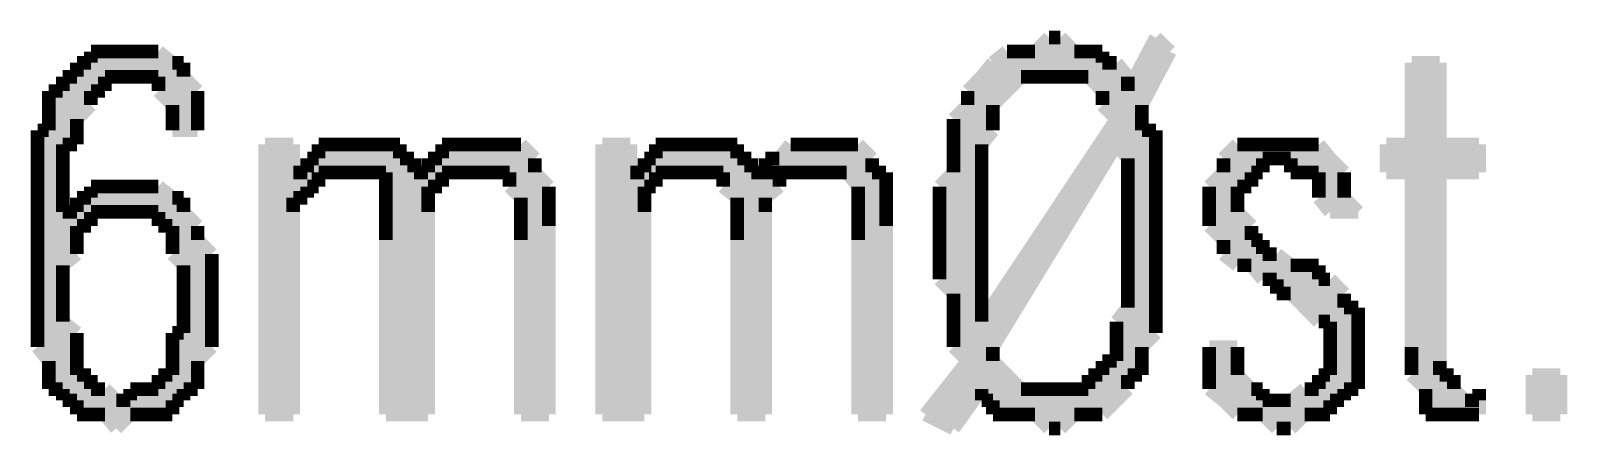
# Model space of a CAD drawing. Header units: millimetres. Extents: x 5 to 350, y 3 to 213.
# Drawn here: x 143.22 to 152.87, y 59.22 to 61.76 of the extents above; entities that cross this region are included whole.
import ezdxf

# ---------------------------------------------------------------- set-up
doc = ezdxf.new("R2010")
doc.units = ezdxf.units.MM
doc.layers.add('H', color=251, linetype='Continuous')
doc.layers.add('P', color=255, linetype='Continuous')

msp = doc.modelspace()

# ---------------------------------------------------------------- hatches: boundary and pattern name
at = {"layer": 'H', "linetype": 'Continuous'}
for points in [[(149.013, 59.267), (148.837, 59.355), (149.102, 59.69), (149.013, 59.778), (149.013, 59.866), (149.19, 59.937), (150.036, 61.207), (149.948, 61.295), (149.948, 61.383), (150.107, 61.383), (150.283, 61.718), (150.372, 61.63), (150.195, 61.295), (150.195, 61.136), (150.283, 61.136), (150.036, 61.048), (149.26, 59.778), (149.26, 59.69), (149.437, 59.514), (149.19, 59.514), (149.013, 59.267)], [(149.013, 59.866), (149.013, 60.113), (148.925, 60.202), (148.925, 60.784), (149.013, 60.872), (149.013, 61.207), (149.102, 61.295), (149.102, 61.383), (149.348, 61.63), (149.525, 61.63), (149.613, 61.718), (149.684, 61.718), (149.772, 61.63), (149.948, 61.63), (149.948, 61.56), (150.036, 61.56), (149.613, 61.472), (149.437, 61.472), (149.26, 61.295), (149.26, 61.136), (149.19, 61.048), (149.19, 59.937), (149.013, 59.866)], [(144.11, 61.136), (144.11, 61.295), (144.022, 61.383), (144.022, 61.472), (143.51, 61.472), (143.51, 61.56), (143.598, 61.56), (143.598, 61.63), (144.022, 61.63), (144.11, 61.56), (144.18, 61.56), (144.18, 61.472), (144.268, 61.383), (144.268, 61.136), (144.11, 61.136)], [(149.948, 61.383), (149.86, 61.472), (149.613, 61.472), (150.036, 61.56), (150.107, 61.472), (150.107, 61.383), (149.948, 61.383)], [(151.977, 59.443), (151.977, 59.514), (151.888, 59.602), (151.888, 60.872), (151.73, 60.872), (151.73, 61.048), (151.888, 61.048), (151.888, 61.56), (152.065, 61.56), (152.065, 61.048), (152.312, 61.048), (152.312, 60.872), (152.065, 60.872), (152.065, 59.602), (152.153, 59.602), (152.153, 59.514), (152.224, 59.443), (151.977, 59.443)], [(143.757, 59.267), (143.686, 59.355), (143.51, 59.355), (143.51, 59.443), (143.422, 59.443), (143.422, 59.514), (143.334, 59.514), (143.334, 59.69), (143.263, 59.778), (143.263, 61.136), (143.334, 61.136), (143.334, 61.383), (143.422, 61.383), (143.422, 61.472), (143.686, 61.472), (143.686, 61.383), (143.598, 61.383), (143.598, 61.295), (143.51, 61.207), (143.51, 61.048), (143.422, 61.048), (143.422, 60.625), (143.598, 60.537), (143.51, 60.537), (143.51, 60.36), (143.422, 60.29), (143.422, 59.937), (143.51, 59.866), (143.51, 59.602), (143.598, 59.602), (143.598, 59.514), (143.686, 59.514), (143.757, 59.443), (144.11, 59.443), (144.11, 59.355), (143.845, 59.355), (143.757, 59.267)], [(149.613, 59.267), (149.525, 59.355), (149.26, 59.355), (149.26, 59.443), (149.19, 59.443), (149.613, 59.514), (149.86, 59.514), (149.86, 59.602), (149.948, 59.602), (149.948, 59.69), (150.036, 59.69), (150.036, 59.937), (150.107, 60.025), (150.107, 60.96), (150.036, 61.048), (150.283, 61.136), (150.283, 59.866), (150.195, 59.778), (150.195, 59.602), (150.107, 59.602), (150.107, 59.514), (149.948, 59.355), (149.772, 59.355), (149.684, 59.267), (149.613, 59.267)], [(144.692, 59.355), (144.692, 61.048), (144.868, 61.048), (144.868, 60.872), (145.027, 60.872), (145.027, 60.784), (144.956, 60.784), (144.956, 60.713), (144.868, 60.713), (144.868, 59.355), (144.692, 59.355)], [(144.956, 60.872), (144.956, 60.96), (145.027, 60.96), (145.027, 61.048), (145.538, 61.048), (145.538, 60.96), (145.627, 60.96), (145.203, 60.872), (144.956, 60.872)], [(145.45, 59.355), (145.45, 60.872), (145.203, 60.872), (145.627, 60.96), (145.627, 60.872), (145.803, 60.872), (145.803, 60.784), (145.715, 60.784), (145.715, 59.355), (145.45, 59.355)], [(146.297, 59.355), (146.297, 60.713), (146.226, 60.784), (146.226, 60.872), (146.05, 60.872), (145.715, 60.96), (145.803, 60.96), (145.803, 61.048), (146.297, 61.048), (146.385, 60.96), (146.385, 60.872), (146.473, 60.784), (146.473, 59.355), (146.297, 59.355)], [(145.715, 60.872), (145.715, 60.96), (146.05, 60.872), (145.715, 60.872)], [(146.808, 59.355), (146.808, 61.048), (146.985, 61.048), (146.985, 60.872), (147.144, 60.872), (147.144, 60.784), (147.073, 60.784), (147.073, 59.355), (146.808, 59.355)], [(147.073, 60.872), (147.073, 60.96), (147.144, 60.96), (147.144, 61.048), (147.655, 61.048), (147.655, 60.96), (147.743, 60.96), (147.408, 60.872), (147.073, 60.872)], [(147.655, 59.355), (147.655, 60.713), (147.567, 60.784), (147.567, 60.872), (147.408, 60.872), (147.743, 60.96), (147.743, 60.872), (147.92, 60.872), (147.92, 60.784), (147.832, 60.713), (147.832, 59.355), (147.655, 59.355)], [(148.414, 59.355), (148.414, 60.784), (148.343, 60.872), (148.167, 60.872), (147.832, 60.96), (147.92, 60.96), (147.99, 61.048), (148.414, 61.048), (148.502, 60.96), (148.502, 60.872), (148.59, 60.872), (148.59, 59.355), (148.414, 59.355)], [(147.832, 60.872), (147.832, 60.96), (148.167, 60.872), (147.832, 60.872)], [(151.13, 59.443), (151.218, 59.514), (151.306, 59.514), (151.306, 59.602), (151.377, 59.602), (151.377, 59.937), (151.306, 59.937), (151.13, 60.113), (151.042, 60.113), (151.042, 60.202), (150.954, 60.202), (150.883, 60.29), (150.795, 60.29), (150.707, 60.36), (150.707, 60.448), (150.618, 60.537), (150.618, 60.784), (150.707, 60.872), (150.707, 60.96), (150.954, 60.96), (150.954, 60.872), (150.883, 60.872), (150.883, 60.784), (150.795, 60.784), (150.795, 60.625), (150.883, 60.537), (150.883, 60.448), (150.954, 60.448), (150.954, 60.36), (151.042, 60.36), (151.13, 60.29), (151.306, 60.29), (151.306, 60.202), (151.377, 60.202), (151.465, 60.113), (151.465, 60.025), (151.553, 60.025), (151.553, 59.514), (151.465, 59.514), (151.465, 59.443), (151.13, 59.443)], [(151.377, 60.625), (151.306, 60.713), (151.306, 60.872), (151.13, 60.872), (151.13, 60.96), (150.707, 60.96), (150.795, 61.048), (151.306, 61.048), (151.465, 60.872), (151.465, 60.713), (151.553, 60.625), (151.377, 60.625)], [(143.845, 59.443), (143.845, 59.514), (144.022, 59.514), (144.022, 59.602), (144.11, 59.602), (144.11, 59.866), (144.18, 59.866), (144.18, 60.29), (144.11, 60.36), (144.11, 60.537), (144.022, 60.537), (144.022, 60.625), (143.757, 60.625), (143.51, 60.713), (143.598, 60.713), (143.598, 60.784), (144.022, 60.784), (144.11, 60.713), (144.18, 60.713), (144.18, 60.625), (144.268, 60.537), (144.268, 60.448), (144.357, 60.36), (144.357, 59.778), (144.268, 59.69), (144.268, 59.514), (144.18, 59.514), (144.18, 59.443), (143.845, 59.443)], [(143.598, 60.537), (143.422, 60.625), (143.51, 60.625), (143.51, 60.713), (143.757, 60.625), (143.598, 60.625), (143.598, 60.537)], [(151.042, 59.267), (150.954, 59.355), (150.795, 59.355), (150.618, 59.514), (150.618, 59.778), (150.795, 59.778), (150.795, 59.602), (150.883, 59.514), (150.954, 59.514), (150.954, 59.443), (151.377, 59.443), (151.377, 59.355), (151.218, 59.355), (151.13, 59.267), (151.042, 59.267)], [(149.19, 59.443), (149.19, 59.514), (149.613, 59.514), (149.19, 59.443)], [(152.647, 59.355), (152.647, 59.602), (152.823, 59.602), (152.823, 59.355), (152.647, 59.355)], [(151.977, 59.355), (151.977, 59.443), (152.312, 59.443), (152.312, 59.355), (151.977, 59.355)]]:
    msp.add_hatch(color=256, dxfattribs=at).paths.add_polyline_path(points)

# ---------------------------------------------------------------- linework, layer by layer
at = {"layer": 'P', "const_width": 0.085}
for points in [[(149.613, 61.718), (149.525, 61.63)], [(149.684, 61.718), (149.613, 61.718)], [(149.772, 61.63), (149.684, 61.718)], [(150.283, 61.718), (150.107, 61.383)], [(150.372, 61.63), (150.283, 61.718)], [(143.686, 61.63), (143.598, 61.63)], [(143.598, 61.63), (143.598, 61.56)], [(143.757, 61.63), (143.686, 61.63)], [(143.845, 61.63), (143.757, 61.63)], [(143.933, 61.63), (143.845, 61.63)], [(144.022, 61.63), (143.933, 61.63)], [(143.933, 61.63), (143.933, 61.63)], [(144.11, 61.56), (144.022, 61.63)], [(149.348, 61.63), (149.26, 61.56)], [(149.437, 61.63), (149.348, 61.63)], [(149.525, 61.63), (149.437, 61.63)], [(149.86, 61.63), (149.772, 61.63)], [(149.948, 61.63), (149.86, 61.63)], [(149.948, 61.56), (149.948, 61.63)], [(150.195, 61.295), (150.372, 61.63)], [(143.598, 61.56), (143.51, 61.56)], [(143.51, 61.56), (143.51, 61.472)], [(144.18, 61.56), (144.11, 61.56)], [(144.18, 61.472), (144.18, 61.56)], [(149.26, 61.56), (149.19, 61.472)], [(150.036, 61.56), (149.613, 61.472)], [(149.613, 61.472), (150.036, 61.56)], [(150.036, 61.56), (149.948, 61.56)], [(150.107, 61.472), (150.036, 61.56)], [(152.065, 61.56), (151.888, 61.56)], [(151.888, 61.56), (151.888, 61.048)], [(152.065, 61.048), (152.065, 61.56)], [(143.51, 61.472), (143.422, 61.472)], [(143.422, 61.472), (143.422, 61.383)], [(143.845, 61.472), (143.51, 61.472)], [(143.51, 61.472), (143.845, 61.472)], [(143.686, 61.383), (143.686, 61.472)], [(143.686, 61.472), (143.757, 61.472)], [(143.757, 61.472), (143.845, 61.472)], [(143.845, 61.472), (143.933, 61.472)], [(143.933, 61.472), (144.022, 61.472)], [(144.022, 61.472), (144.022, 61.383)], [(144.268, 61.383), (144.18, 61.472)], [(149.19, 61.472), (149.102, 61.383)], [(149.348, 61.383), (149.437, 61.472)], [(149.437, 61.472), (149.525, 61.472)], [(149.525, 61.472), (149.613, 61.472)], [(149.613, 61.472), (149.684, 61.472)], [(149.684, 61.472), (149.772, 61.472)], [(149.772, 61.472), (149.86, 61.472)], [(149.86, 61.472), (149.948, 61.383)], [(150.107, 61.383), (150.107, 61.472)], [(143.422, 61.383), (143.334, 61.383)], [(143.334, 61.383), (143.334, 61.295)], [(143.598, 61.295), (143.598, 61.383)], [(143.598, 61.383), (143.686, 61.383)], [(144.022, 61.383), (144.11, 61.295)], [(144.268, 61.295), (144.268, 61.383)], [(149.102, 61.383), (149.102, 61.295)], [(149.26, 61.295), (149.348, 61.383)], [(149.948, 61.383), (150.107, 61.383)], [(150.107, 61.383), (149.948, 61.383)], [(149.948, 61.383), (149.948, 61.295)], [(143.334, 61.295), (143.334, 61.207)], [(143.334, 61.207), (143.334, 61.136)], [(143.51, 61.207), (143.598, 61.295)], [(143.51, 61.136), (143.51, 61.207)], [(144.11, 61.295), (144.11, 61.207)], [(144.11, 61.207), (144.11, 61.136)], [(144.268, 61.207), (144.268, 61.295)], [(144.268, 61.136), (144.268, 61.207)], [(149.102, 61.295), (149.013, 61.207)], [(149.013, 61.207), (149.013, 61.136)], [(150.036, 61.207), (149.19, 59.937)], [(149.26, 61.207), (149.26, 61.295)], [(149.26, 61.136), (149.26, 61.207)], [(149.948, 61.295), (150.036, 61.207)], [(150.195, 61.207), (150.195, 61.295)], [(150.195, 61.136), (150.195, 61.207)], [(143.334, 61.136), (143.263, 61.136)], [(143.263, 61.136), (143.263, 61.048)], [(143.51, 61.048), (143.51, 61.136)], [(144.11, 61.136), (144.268, 61.136)], [(149.013, 61.136), (149.013, 61.048)], [(149.19, 61.048), (149.26, 61.136)], [(150.283, 61.136), (150.036, 61.048)], [(150.036, 61.048), (150.283, 61.136)], [(150.283, 61.136), (150.195, 61.136)], [(150.283, 61.048), (150.283, 61.136)], [(143.263, 61.048), (143.263, 60.96)], [(143.422, 60.96), (143.422, 61.048)], [(143.422, 61.048), (143.51, 61.048)], [(144.868, 61.048), (144.692, 61.048)], [(144.692, 61.048), (144.692, 59.355)], [(144.868, 60.872), (144.868, 61.048)], [(145.115, 61.048), (145.027, 61.048)], [(145.027, 61.048), (145.027, 60.96)], [(145.203, 61.048), (145.115, 61.048)], [(145.292, 61.048), (145.203, 61.048)], [(145.38, 61.048), (145.292, 61.048)], [(145.45, 61.048), (145.38, 61.048)], [(145.38, 61.048), (145.38, 61.048)], [(145.538, 61.048), (145.45, 61.048)], [(145.538, 60.96), (145.538, 61.048)], [(145.874, 61.048), (145.803, 61.048)], [(145.803, 61.048), (145.803, 60.96)], [(145.962, 61.048), (145.874, 61.048)], [(146.05, 61.048), (145.962, 61.048)], [(146.138, 61.048), (146.05, 61.048)], [(146.226, 61.048), (146.138, 61.048)], [(146.297, 61.048), (146.226, 61.048)], [(146.385, 60.96), (146.297, 61.048)], [(146.985, 61.048), (146.808, 61.048)], [(146.808, 61.048), (146.808, 59.355)], [(146.985, 60.872), (146.985, 61.048)], [(147.232, 61.048), (147.144, 61.048)], [(147.144, 61.048), (147.144, 60.96)], [(147.32, 61.048), (147.232, 61.048)], [(147.408, 61.048), (147.32, 61.048)], [(147.496, 61.048), (147.408, 61.048)], [(147.567, 61.048), (147.496, 61.048)], [(147.655, 61.048), (147.567, 61.048)], [(147.655, 60.96), (147.655, 61.048)], [(147.99, 61.048), (147.92, 60.96)], [(148.078, 61.048), (147.99, 61.048)], [(148.167, 61.048), (148.078, 61.048)], [(148.255, 61.048), (148.167, 61.048)], [(148.343, 61.048), (148.255, 61.048)], [(148.255, 61.048), (148.255, 61.048)], [(148.414, 61.048), (148.343, 61.048)], [(148.502, 60.96), (148.414, 61.048)], [(149.013, 61.048), (149.013, 60.96)], [(149.19, 60.96), (149.19, 61.048)], [(149.26, 59.778), (150.036, 61.048)], [(150.036, 61.048), (150.107, 60.96)], [(150.283, 60.96), (150.283, 61.048)], [(150.795, 61.048), (150.707, 60.96)], [(150.883, 61.048), (150.795, 61.048)], [(150.954, 61.048), (150.883, 61.048)], [(151.042, 61.048), (150.954, 61.048)], [(151.13, 61.048), (151.042, 61.048)], [(151.218, 61.048), (151.13, 61.048)], [(151.306, 61.048), (151.218, 61.048)], [(151.377, 60.96), (151.306, 61.048)], [(151.888, 61.048), (151.73, 61.048)], [(151.73, 61.048), (151.73, 60.872)], [(152.312, 61.048), (152.065, 61.048)], [(152.312, 60.872), (152.312, 61.048)], [(143.263, 60.96), (143.263, 60.872)], [(143.422, 60.872), (143.422, 60.96)], [(145.027, 60.96), (144.956, 60.96)], [(144.956, 60.96), (144.956, 60.872)], [(145.627, 60.96), (145.203, 60.872)], [(145.203, 60.872), (145.627, 60.96)], [(145.627, 60.96), (145.538, 60.96)], [(145.627, 60.872), (145.627, 60.96)], [(145.715, 60.96), (145.715, 60.872)], [(146.05, 60.872), (145.715, 60.96)], [(145.803, 60.96), (145.715, 60.96)], [(145.715, 60.96), (146.05, 60.872)], [(146.385, 60.872), (146.385, 60.96)], [(147.144, 60.96), (147.073, 60.96)], [(147.073, 60.96), (147.073, 60.872)], [(147.743, 60.96), (147.408, 60.872)], [(147.408, 60.872), (147.743, 60.96)], [(147.743, 60.96), (147.655, 60.96)], [(147.743, 60.872), (147.743, 60.96)], [(147.832, 60.96), (147.832, 60.872)], [(148.167, 60.872), (147.832, 60.96)], [(147.92, 60.96), (147.832, 60.96)], [(147.832, 60.96), (148.167, 60.872)], [(148.502, 60.872), (148.502, 60.96)], [(149.013, 60.96), (149.013, 60.872)], [(149.19, 60.872), (149.19, 60.96)], [(150.107, 60.96), (150.107, 60.872)], [(150.283, 60.872), (150.283, 60.96)], [(150.707, 60.96), (150.707, 60.872)], [(151.042, 60.96), (150.707, 60.96)], [(150.707, 60.96), (151.042, 60.96)], [(150.954, 60.872), (150.954, 60.96)], [(150.954, 60.96), (151.042, 60.96)], [(151.042, 60.96), (151.13, 60.96)], [(151.13, 60.96), (151.13, 60.872)], [(151.465, 60.872), (151.377, 60.96)], [(143.263, 60.872), (143.263, 60.784)], [(143.422, 60.784), (143.422, 60.872)], [(145.027, 60.872), (144.868, 60.872)], [(144.956, 60.872), (144.868, 60.872)], [(144.868, 60.872), (145.027, 60.872)], [(145.027, 60.784), (145.027, 60.872)], [(145.027, 60.872), (145.115, 60.872)], [(145.115, 60.872), (145.203, 60.872)], [(145.203, 60.872), (145.292, 60.872)], [(145.292, 60.872), (145.38, 60.872)], [(145.38, 60.872), (145.45, 60.872)], [(145.45, 60.872), (145.45, 60.784)], [(145.803, 60.872), (145.627, 60.872)], [(145.627, 60.872), (145.627, 60.872)], [(145.715, 60.872), (145.627, 60.872)], [(145.627, 60.872), (145.803, 60.872)], [(145.803, 60.784), (145.803, 60.872)], [(145.803, 60.872), (145.874, 60.872)], [(145.874, 60.872), (145.962, 60.872)], [(145.962, 60.872), (146.05, 60.872)], [(146.05, 60.872), (146.138, 60.872)], [(146.138, 60.872), (146.226, 60.872)], [(146.226, 60.872), (146.226, 60.784)], [(146.473, 60.784), (146.385, 60.872)], [(147.144, 60.872), (146.985, 60.872)], [(147.073, 60.872), (146.985, 60.872)], [(146.985, 60.872), (147.144, 60.872)], [(147.144, 60.784), (147.144, 60.872)], [(147.144, 60.872), (147.232, 60.872)], [(147.232, 60.872), (147.32, 60.872)], [(147.32, 60.872), (147.408, 60.872)], [(147.408, 60.872), (147.496, 60.872)], [(147.496, 60.872), (147.567, 60.872)], [(147.567, 60.872), (147.567, 60.784)], [(147.832, 60.872), (147.743, 60.872)], [(147.92, 60.872), (147.832, 60.872)], [(147.832, 60.872), (147.92, 60.872)], [(147.92, 60.784), (147.92, 60.872)], [(147.92, 60.872), (147.99, 60.872)], [(147.99, 60.872), (148.078, 60.872)], [(148.078, 60.872), (148.167, 60.872)], [(148.167, 60.872), (148.255, 60.872)], [(148.255, 60.872), (148.343, 60.872)], [(148.343, 60.872), (148.414, 60.784)], [(148.59, 60.872), (148.502, 60.872)], [(148.59, 60.784), (148.59, 60.872)], [(149.013, 60.872), (148.925, 60.784)], [(149.19, 60.784), (149.19, 60.872)], [(150.107, 60.872), (150.107, 60.784)], [(150.283, 60.784), (150.283, 60.872)], [(150.707, 60.872), (150.618, 60.784)], [(150.883, 60.784), (150.883, 60.872)], [(150.883, 60.872), (150.954, 60.872)], [(151.13, 60.872), (151.218, 60.872)], [(151.218, 60.872), (151.306, 60.872)], [(151.306, 60.872), (151.306, 60.784)], [(151.465, 60.784), (151.465, 60.872)], [(151.73, 60.872), (151.888, 60.872)], [(151.888, 60.872), (151.888, 59.778)], [(152.065, 59.69), (152.065, 60.872)], [(152.065, 60.872), (152.312, 60.872)], [(143.263, 60.784), (143.263, 60.713)], [(143.422, 60.713), (143.422, 60.784)], [(143.686, 60.784), (143.598, 60.784)], [(143.598, 60.784), (143.598, 60.713)], [(143.757, 60.784), (143.686, 60.784)], [(143.845, 60.784), (143.757, 60.784)], [(143.933, 60.784), (143.845, 60.784)], [(143.845, 60.784), (143.845, 60.784)], [(144.022, 60.784), (143.933, 60.784)], [(144.11, 60.713), (144.022, 60.784)], [(144.956, 60.713), (144.956, 60.784)], [(144.956, 60.784), (145.027, 60.784)], [(145.45, 60.784), (145.45, 60.713)], [(145.715, 60.713), (145.715, 60.784)], [(145.715, 60.784), (145.803, 60.784)], [(146.226, 60.784), (146.297, 60.713)], [(146.473, 60.713), (146.473, 60.784)], [(147.073, 60.713), (147.073, 60.784)], [(147.073, 60.784), (147.144, 60.784)], [(147.567, 60.784), (147.655, 60.713)], [(147.832, 60.713), (147.92, 60.784)], [(148.414, 60.784), (148.414, 60.713)], [(148.59, 60.713), (148.59, 60.784)], [(148.925, 60.784), (148.925, 60.713)], [(149.19, 60.713), (149.19, 60.784)], [(150.107, 60.784), (150.107, 60.713)], [(150.283, 60.713), (150.283, 60.784)], [(150.618, 60.784), (150.618, 60.713)], [(150.795, 60.713), (150.795, 60.784)], [(150.795, 60.784), (150.883, 60.784)], [(151.306, 60.784), (151.306, 60.713)], [(151.465, 60.713), (151.465, 60.784)], [(143.263, 60.713), (143.263, 60.625)], [(143.263, 60.625), (143.263, 60.537)], [(143.422, 60.625), (143.422, 60.713)], [(143.51, 60.625), (143.422, 60.625)], [(143.422, 60.625), (143.598, 60.537)], [(143.598, 60.537), (143.422, 60.625)], [(143.51, 60.713), (143.51, 60.625)], [(143.757, 60.625), (143.51, 60.713)], [(143.598, 60.713), (143.51, 60.713)], [(143.51, 60.713), (143.757, 60.625)], [(143.598, 60.537), (143.598, 60.625)], [(143.598, 60.625), (143.686, 60.625)], [(143.686, 60.625), (143.757, 60.625)], [(143.757, 60.625), (143.757, 60.625)], [(143.757, 60.625), (143.845, 60.625)], [(143.845, 60.625), (143.933, 60.625)], [(143.933, 60.625), (144.022, 60.625)], [(144.022, 60.625), (144.022, 60.537)], [(144.18, 60.713), (144.11, 60.713)], [(144.18, 60.625), (144.18, 60.713)], [(144.268, 60.537), (144.18, 60.625)], [(144.868, 60.625), (144.868, 60.713)], [(144.868, 60.713), (144.956, 60.713)], [(144.868, 59.355), (144.868, 60.625)], [(145.45, 60.713), (145.45, 60.625)], [(145.45, 60.625), (145.45, 60.537)], [(145.715, 60.625), (145.715, 60.713)], [(145.715, 59.355), (145.715, 60.625)], [(146.297, 60.713), (146.297, 60.625)], [(146.297, 60.625), (146.297, 60.537)], [(146.473, 60.625), (146.473, 60.713)], [(146.473, 60.537), (146.473, 60.625)], [(147.073, 60.625), (147.073, 60.713)], [(147.073, 59.355), (147.073, 60.625)], [(147.655, 60.713), (147.655, 60.625)], [(147.655, 60.625), (147.655, 60.537)], [(147.832, 60.625), (147.832, 60.713)], [(147.832, 59.355), (147.832, 60.625)], [(148.414, 60.713), (148.414, 60.625)], [(148.414, 60.625), (148.414, 60.537)], [(148.59, 60.625), (148.59, 60.713)], [(148.59, 60.537), (148.59, 60.625)], [(148.925, 60.713), (148.925, 60.625)], [(148.925, 60.625), (148.925, 60.537)], [(149.19, 60.625), (149.19, 60.713)], [(149.19, 60.537), (149.19, 60.625)], [(150.107, 60.713), (150.107, 60.625)], [(150.107, 60.625), (150.107, 60.537)], [(150.283, 60.625), (150.283, 60.713)], [(150.283, 60.537), (150.283, 60.625)], [(150.618, 60.713), (150.618, 60.625)], [(150.618, 60.625), (150.618, 60.537)], [(150.795, 60.625), (150.795, 60.713)], [(150.883, 60.537), (150.795, 60.625)], [(151.306, 60.713), (151.377, 60.625)], [(151.377, 60.625), (151.553, 60.625)], [(151.553, 60.625), (151.465, 60.713)], [(143.263, 60.537), (143.263, 60.448)], [(143.51, 60.448), (143.51, 60.537)], [(143.51, 60.537), (143.598, 60.537)], [(144.022, 60.537), (144.11, 60.537)], [(144.11, 60.537), (144.11, 60.448)], [(144.268, 60.448), (144.268, 60.537)], [(145.45, 60.537), (145.45, 60.448)], [(146.297, 60.537), (146.297, 60.448)], [(146.473, 59.355), (146.473, 60.537)], [(147.655, 60.537), (147.655, 60.448)], [(148.414, 60.537), (148.414, 60.448)], [(148.59, 59.355), (148.59, 60.537)], [(148.925, 60.537), (148.925, 60.448)], [(149.19, 60.448), (149.19, 60.537)], [(150.107, 60.537), (150.107, 60.448)], [(150.283, 60.448), (150.283, 60.537)], [(150.618, 60.537), (150.707, 60.448)], [(150.883, 60.448), (150.883, 60.537)], [(143.263, 60.448), (143.263, 60.36)], [(143.51, 60.36), (143.51, 60.448)], [(144.11, 60.448), (144.11, 60.36)], [(144.357, 60.36), (144.268, 60.448)], [(145.45, 60.448), (145.45, 59.355)], [(146.297, 60.448), (146.297, 59.355)], [(147.655, 60.448), (147.655, 59.355)], [(148.414, 60.448), (148.414, 59.355)], [(148.925, 60.448), (148.925, 60.36)], [(149.19, 60.36), (149.19, 60.448)], [(150.107, 60.448), (150.107, 60.36)], [(150.283, 60.36), (150.283, 60.448)], [(150.707, 60.448), (150.707, 60.36)], [(150.954, 60.448), (150.883, 60.448)], [(150.954, 60.36), (150.954, 60.448)], [(143.263, 60.36), (143.263, 60.29)], [(143.422, 60.29), (143.51, 60.36)], [(144.11, 60.36), (144.18, 60.29)], [(144.357, 60.29), (144.357, 60.36)], [(148.925, 60.36), (148.925, 60.29)], [(149.19, 60.29), (149.19, 60.36)], [(150.107, 60.36), (150.107, 60.29)], [(150.283, 60.29), (150.283, 60.36)], [(150.707, 60.36), (150.795, 60.29)], [(151.042, 60.36), (150.954, 60.36)], [(151.13, 60.29), (151.042, 60.36)], [(143.263, 60.29), (143.263, 60.202)], [(143.422, 60.202), (143.422, 60.29)], [(144.18, 60.29), (144.18, 60.202)], [(144.357, 60.202), (144.357, 60.29)], [(148.925, 60.29), (148.925, 60.202)], [(149.19, 60.202), (149.19, 60.29)], [(150.107, 60.29), (150.107, 60.202)], [(150.283, 60.202), (150.283, 60.29)], [(150.795, 60.29), (150.883, 60.29)], [(150.883, 60.29), (150.954, 60.202)], [(151.218, 60.29), (151.13, 60.29)], [(151.306, 60.29), (151.218, 60.29)], [(151.306, 60.202), (151.306, 60.29)], [(143.263, 60.202), (143.263, 60.113)], [(143.422, 60.113), (143.422, 60.202)], [(144.18, 60.202), (144.18, 60.113)], [(144.357, 60.113), (144.357, 60.202)], [(148.925, 60.202), (149.013, 60.113)], [(149.19, 60.113), (149.19, 60.202)], [(150.107, 60.202), (150.107, 60.113)], [(150.283, 60.113), (150.283, 60.202)], [(150.954, 60.202), (151.042, 60.202)], [(151.042, 60.202), (151.042, 60.113)], [(151.377, 60.202), (151.306, 60.202)], [(151.465, 60.113), (151.377, 60.202)], [(143.263, 60.113), (143.263, 60.025)], [(143.422, 60.025), (143.422, 60.113)], [(144.18, 60.113), (144.18, 60.025)], [(144.357, 60.025), (144.357, 60.113)], [(149.013, 60.113), (149.013, 60.025)], [(149.19, 60.025), (149.19, 60.113)], [(150.107, 60.113), (150.107, 60.025)], [(150.283, 60.025), (150.283, 60.113)], [(151.042, 60.113), (151.13, 60.113)], [(151.13, 60.113), (151.218, 60.025)], [(151.465, 60.025), (151.465, 60.113)], [(143.263, 60.025), (143.263, 59.937)], [(143.422, 59.937), (143.422, 60.025)], [(144.18, 60.025), (144.18, 59.937)], [(144.357, 59.937), (144.357, 60.025)], [(149.013, 60.025), (149.013, 59.937)], [(149.19, 59.937), (149.19, 60.025)], [(150.107, 60.025), (150.036, 59.937)], [(150.283, 59.937), (150.283, 60.025)], [(151.218, 60.025), (151.306, 59.937)], [(151.553, 60.025), (151.465, 60.025)], [(151.553, 59.937), (151.553, 60.025)], [(143.263, 59.937), (143.263, 59.866)], [(143.263, 59.866), (143.263, 59.778)], [(143.51, 59.866), (143.422, 59.937)], [(143.51, 59.778), (143.51, 59.866)], [(144.18, 59.866), (144.11, 59.866)], [(144.11, 59.866), (144.11, 59.778)], [(144.18, 59.937), (144.18, 59.866)], [(144.357, 59.866), (144.357, 59.937)], [(144.357, 59.778), (144.357, 59.866)], [(149.19, 59.937), (149.013, 59.866)], [(149.013, 59.937), (149.013, 59.866)], [(149.013, 59.866), (149.19, 59.937)], [(149.013, 59.866), (149.013, 59.778)], [(150.036, 59.937), (150.036, 59.866)], [(150.036, 59.866), (150.036, 59.778)], [(150.195, 59.778), (150.283, 59.866)], [(150.283, 59.866), (150.283, 59.937)], [(151.306, 59.937), (151.377, 59.937)], [(151.377, 59.937), (151.377, 59.866)], [(151.377, 59.866), (151.377, 59.778)], [(151.553, 59.866), (151.553, 59.937)], [(151.553, 59.778), (151.553, 59.866)], [(143.263, 59.778), (143.334, 59.69)], [(143.51, 59.69), (143.51, 59.778)], [(144.11, 59.778), (144.11, 59.69)], [(144.268, 59.69), (144.357, 59.778)], [(149.013, 59.778), (149.102, 59.69)], [(149.26, 59.69), (149.26, 59.778)], [(150.036, 59.778), (150.036, 59.69)], [(150.195, 59.69), (150.195, 59.778)], [(150.795, 59.778), (150.618, 59.778)], [(150.618, 59.778), (150.618, 59.69)], [(150.795, 59.69), (150.795, 59.778)], [(150.795, 59.778), (150.795, 59.778)], [(151.377, 59.778), (151.377, 59.69)], [(151.553, 59.69), (151.553, 59.778)], [(151.888, 59.778), (151.888, 59.69)], [(143.334, 59.69), (143.334, 59.602)], [(143.51, 59.602), (143.51, 59.69)], [(144.11, 59.69), (144.11, 59.602)], [(144.268, 59.602), (144.268, 59.69)], [(149.102, 59.69), (148.837, 59.355)], [(149.348, 59.602), (149.26, 59.69)], [(150.036, 59.69), (149.948, 59.69)], [(149.948, 59.69), (149.948, 59.602)], [(150.195, 59.602), (150.195, 59.69)], [(150.618, 59.69), (150.618, 59.602)], [(150.795, 59.602), (150.795, 59.69)], [(151.377, 59.69), (151.377, 59.602)], [(151.553, 59.602), (151.553, 59.69)], [(151.888, 59.69), (151.888, 59.602)], [(152.065, 59.602), (152.065, 59.69)], [(143.334, 59.602), (143.334, 59.514)], [(143.598, 59.602), (143.51, 59.602)], [(143.598, 59.514), (143.598, 59.602)], [(144.11, 59.602), (144.022, 59.602)], [(144.022, 59.602), (144.022, 59.514)], [(144.268, 59.514), (144.268, 59.602)], [(149.437, 59.514), (149.348, 59.602)], [(149.948, 59.602), (149.86, 59.602)], [(149.86, 59.602), (149.86, 59.514)], [(150.107, 59.514), (150.107, 59.602)], [(150.107, 59.602), (150.195, 59.602)], [(150.618, 59.602), (150.618, 59.514)], [(150.883, 59.514), (150.795, 59.602)], [(151.377, 59.602), (151.306, 59.602)], [(151.306, 59.602), (151.306, 59.514)], [(151.553, 59.514), (151.553, 59.602)], [(151.888, 59.602), (151.977, 59.514)], [(152.153, 59.602), (152.065, 59.602)], [(152.153, 59.514), (152.153, 59.602)], [(152.647, 59.355), (152.647, 59.602)], [(152.647, 59.602), (152.823, 59.602)], [(152.823, 59.602), (152.823, 59.355)], [(143.334, 59.514), (143.422, 59.514)], [(143.422, 59.514), (143.422, 59.443)], [(143.686, 59.514), (143.598, 59.514)], [(143.757, 59.443), (143.686, 59.514)], [(143.933, 59.514), (143.845, 59.514)], [(143.845, 59.514), (143.845, 59.443)], [(144.022, 59.514), (143.933, 59.514)], [(144.18, 59.443), (144.18, 59.514)], [(144.18, 59.514), (144.268, 59.514)], [(149.013, 59.267), (149.19, 59.514)], [(149.437, 59.514), (149.19, 59.514)], [(149.19, 59.514), (149.19, 59.443)], [(149.19, 59.443), (149.613, 59.514)], [(149.613, 59.514), (149.19, 59.443)], [(149.19, 59.514), (149.437, 59.514)], [(149.525, 59.514), (149.437, 59.514)], [(149.437, 59.514), (149.437, 59.514)], [(149.613, 59.514), (149.525, 59.514)], [(149.684, 59.514), (149.613, 59.514)], [(149.772, 59.514), (149.684, 59.514)], [(149.86, 59.514), (149.772, 59.514)], [(150.036, 59.443), (150.107, 59.514)], [(150.618, 59.514), (150.707, 59.443)], [(150.954, 59.514), (150.883, 59.514)], [(150.954, 59.443), (150.954, 59.514)], [(151.218, 59.514), (151.13, 59.443)], [(151.306, 59.514), (151.218, 59.514)], [(151.465, 59.443), (151.465, 59.514)], [(151.465, 59.514), (151.553, 59.514)], [(151.977, 59.514), (151.977, 59.443)], [(152.224, 59.443), (152.153, 59.514)], [(152.312, 59.514), (152.312, 59.443)], [(152.312, 59.355), (152.312, 59.514)], [(143.422, 59.443), (143.51, 59.443)], [(143.51, 59.443), (143.51, 59.355)], [(143.845, 59.443), (143.757, 59.443)], [(143.845, 59.443), (144.18, 59.443)], [(144.18, 59.443), (143.845, 59.443)], [(144.11, 59.355), (144.11, 59.443)], [(144.11, 59.443), (144.18, 59.443)], [(149.19, 59.443), (149.26, 59.443)], [(149.26, 59.443), (149.26, 59.355)], [(149.948, 59.355), (150.036, 59.443)], [(150.707, 59.443), (150.795, 59.355)], [(151.042, 59.443), (150.954, 59.443)], [(151.465, 59.443), (151.042, 59.443)], [(151.13, 59.443), (151.042, 59.443)], [(151.042, 59.443), (151.465, 59.443)], [(151.377, 59.355), (151.377, 59.443)], [(151.377, 59.443), (151.465, 59.443)], [(152.224, 59.443), (151.977, 59.443)], [(151.977, 59.443), (151.977, 59.355)], [(151.977, 59.443), (152.224, 59.443)], [(152.312, 59.443), (152.224, 59.443)], [(143.51, 59.355), (143.598, 59.355)], [(143.598, 59.355), (143.686, 59.355)], [(143.686, 59.355), (143.757, 59.267)], [(143.757, 59.267), (143.845, 59.355)], [(143.845, 59.355), (143.933, 59.355)], [(143.933, 59.355), (144.022, 59.355)], [(144.022, 59.355), (144.11, 59.355)], [(144.692, 59.355), (144.868, 59.355)], [(145.45, 59.355), (145.715, 59.355)], [(146.297, 59.355), (146.473, 59.355)], [(146.808, 59.355), (147.073, 59.355)], [(147.655, 59.355), (147.832, 59.355)], [(148.414, 59.355), (148.59, 59.355)], [(148.837, 59.355), (149.013, 59.267)], [(149.26, 59.355), (149.348, 59.355)], [(149.348, 59.355), (149.437, 59.355)], [(149.437, 59.355), (149.525, 59.355)], [(149.525, 59.355), (149.613, 59.267)], [(149.684, 59.267), (149.772, 59.355)], [(149.772, 59.355), (149.86, 59.355)], [(149.86, 59.355), (149.948, 59.355)], [(150.795, 59.355), (150.883, 59.355)], [(150.883, 59.355), (150.954, 59.355)], [(150.954, 59.355), (151.042, 59.267)], [(151.13, 59.267), (151.218, 59.355)], [(151.218, 59.355), (151.306, 59.355)], [(151.306, 59.355), (151.377, 59.355)], [(151.977, 59.355), (152.065, 59.355)], [(152.065, 59.355), (152.153, 59.355)], [(152.153, 59.355), (152.224, 59.355)], [(152.224, 59.355), (152.312, 59.355)], [(152.823, 59.355), (152.647, 59.355)], [(152.647, 59.355), (152.647, 59.355)], [(149.613, 59.267), (149.684, 59.267)], [(151.042, 59.267), (151.13, 59.267)]]:
    msp.add_lwpolyline(points, dxfattribs=at)

doc.saveas('drawing.dxf')
